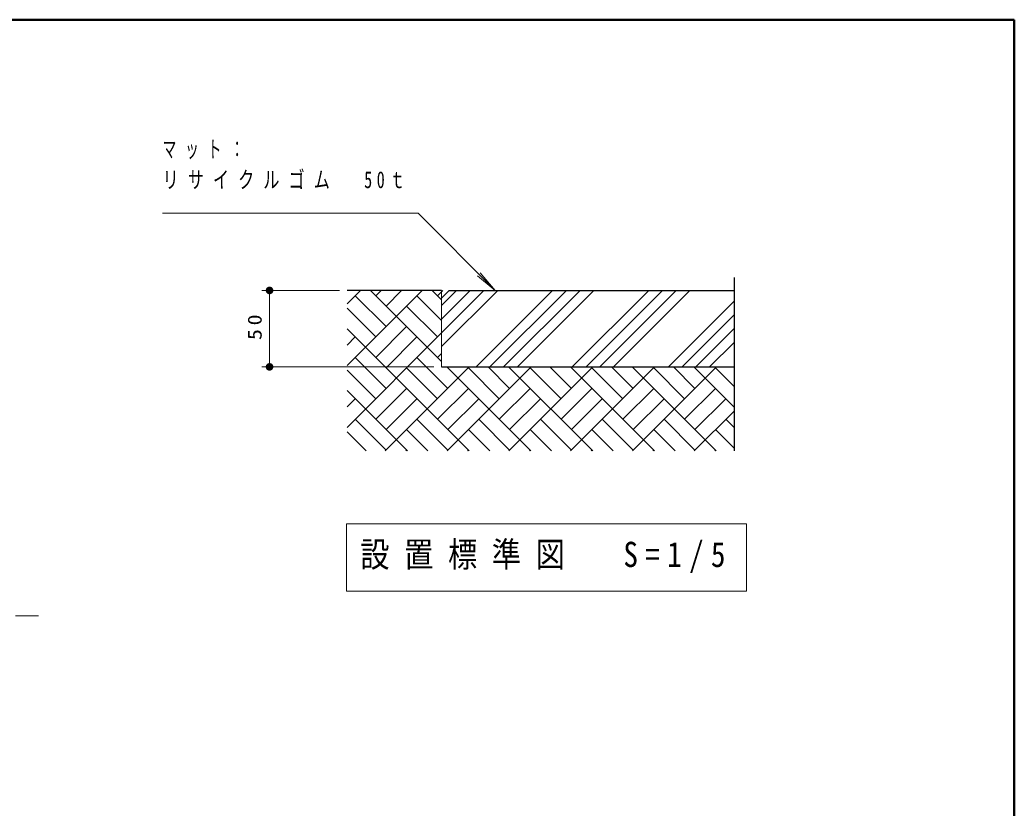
# Model space of a CAD drawing. Units: millimetres on the paper, scale 1:5. Extents: x -365 to 0, y 0 to 257.
# Drawn here: x -130.1 to 0, y 153.9 to 257 of the extents above; entities that cross this region are included whole.
import ezdxf

# ---------------------------------------------------------------- set-up
doc = ezdxf.new("R2010")
doc.units = ezdxf.units.MM
doc.linetypes.add('USER2', pattern=[6, 3, -1, 1, -1])
doc.layers.add('LY_1', color=7, linetype='Continuous', lineweight=13)
doc.styles.add('ＭＳ ゴシック', font='')
doc.styles.get('ＭＳ ゴシック').set_extended_font_data('MS Gothic')

# ---------------------------------------------------------------- blocks, each defined once
blk = doc.blocks.new('filled_dot')
at = {"color": 0, "linetype": 'Continuous', "lineweight": -2, "const_width": 1.25}
blk.add_lwpolyline([(-0.625, 0, 1), (0.625, 0, 1)], format="xyb", close=True, dxfattribs=at)

msp = doc.modelspace()

# ---------------------------------------------------------------- linework, layer by layer
at = {"layer": 'LY_1', "lineweight": 50}
for p, q in [((0, 257), (-365, 257)), ((0, 0), (0, 257))]:
    msp.add_line(p, q, dxfattribs=at)
at = {"layer": 'LY_1'}
for p, q in [((-111.397, 231.697), (-77.977, 231.697)), ((-77.977, 231.697), (-67.904, 221.608)), ((-67.904, 221.608), (-69.83, 223.907)), ((-67.904, 221.608), (-70.2, 223.538)), ((-88.268, 221.608), (-98.405, 221.608)), ((-97.405, 211.608), (-97.405, 221.608)), ((-87.268, 211.774), (-77.435, 221.608)), ((-87.268, 219.856), (-85.517, 221.608)), ((-74.909, 212.307), (-84.21, 221.608)), ((-83.516, 220.914), (-82.823, 221.608)), ((-82.169, 219.567), (-80.129, 221.608)), ((-74.909, 220.389), (-76.127, 221.608)), ((-75.434, 220.914), (-74.741, 221.608)), ((-74.909, 214.256), (-67.557, 221.608)), ((-74.909, 216.052), (-69.353, 221.608)), ((-74.909, 217.848), (-71.149, 221.608)), ((-74.909, 219.644), (-72.945, 221.608)), ((-74.909, 211.608), (-74.909, 221.608)), ((-70.372, 211.608), (-60.372, 221.608)), ((-68.576, 211.608), (-58.576, 221.608)), ((-66.78, 211.608), (-56.78, 221.608)), ((-64.984, 211.608), (-54.984, 221.608)), ((-57.8, 211.608), (-47.8, 221.608)), ((-56.004, 211.608), (-46.004, 221.608)), ((-54.208, 211.608), (-44.208, 221.608)), ((-52.412, 211.608), (-42.412, 221.608)), ((-82.169, 216.873), (-86.21, 220.914)), ((-74.909, 217.695), (-78.128, 220.914)), ((-45.228, 211.608), (-36.631, 220.204)), ((-83.516, 215.526), (-87.268, 219.278)), ((-75.434, 215.526), (-79.475, 219.567)), ((-43.432, 211.608), (-36.631, 218.408)), ((-71.292, 200.608), (-87.268, 216.584)), ((-87.268, 203.692), (-74.909, 216.052)), ((-83.516, 212.832), (-79.475, 216.873)), ((-41.636, 211.608), (-36.631, 216.612)), ((-87.268, 214.468), (-86.21, 215.526)), ((-82.169, 211.485), (-78.128, 215.526)), ((-39.84, 211.608), (-36.631, 214.816)), ((-75.434, 212.832), (-74.909, 213.358)), ((-82.169, 208.791), (-86.21, 212.832)), ((-74.087, 208.791), (-78.128, 212.832)), ((-75.909, 211.608), (-98.405, 211.608)), ((-83.516, 207.444), (-87.268, 211.196)), ((-82.27, 200.608), (-71.27, 211.608)), ((-75.434, 207.444), (-79.475, 211.485)), ((-63.21, 200.608), (-74.21, 211.608)), ((-74.188, 200.608), (-63.188, 211.608)), ((-74.087, 211.485), (-73.964, 211.608)), ((-67.352, 207.444), (-71.393, 211.485)), ((-66.005, 208.791), (-68.822, 211.608)), ((-55.127, 200.608), (-66.127, 211.608)), ((-66.106, 200.608), (-55.106, 211.608)), ((-66.005, 211.485), (-65.882, 211.608)), ((-59.27, 207.444), (-63.311, 211.485)), ((-57.923, 208.791), (-60.739, 211.608)), ((-47.045, 200.608), (-58.045, 211.608)), ((-58.024, 200.608), (-47.024, 211.608)), ((-57.923, 211.485), (-57.8, 211.608)), ((-51.187, 207.444), (-55.229, 211.485)), ((-49.84, 208.791), (-52.657, 211.608)), ((-38.963, 200.608), (-49.963, 211.608)), ((-49.941, 200.608), (-38.941, 211.608)), ((-49.84, 211.485), (-49.718, 211.608)), ((-43.105, 207.444), (-47.146, 211.485)), ((-41.758, 208.791), (-44.575, 211.608)), ((-36.631, 206.358), (-41.881, 211.608)), ((-41.758, 211.485), (-41.636, 211.608)), ((-36.631, 209.052), (-39.064, 211.485)), ((-79.374, 200.608), (-87.268, 208.502)), ((-83.516, 204.75), (-79.475, 208.791)), ((-75.434, 204.75), (-71.393, 208.791)), ((-67.352, 204.75), (-63.311, 208.791)), ((-59.27, 204.75), (-55.229, 208.791)), ((-51.187, 204.75), (-47.146, 208.791)), ((-43.105, 204.75), (-39.064, 208.791)), ((-87.268, 206.386), (-86.21, 207.444)), ((-82.169, 203.403), (-78.128, 207.444)), ((-74.087, 203.403), (-70.046, 207.444)), ((-66.005, 203.403), (-61.964, 207.444)), ((-57.923, 203.403), (-53.882, 207.444)), ((-49.84, 203.403), (-45.799, 207.444)), ((-41.758, 203.403), (-37.717, 207.444)), ((-41.859, 200.608), (-36.631, 205.836)), ((-82.169, 200.709), (-86.21, 204.75)), ((-74.087, 200.709), (-78.128, 204.75)), ((-66.005, 200.709), (-70.046, 204.75)), ((-57.923, 200.709), (-61.964, 204.75)), ((-49.84, 200.709), (-53.882, 204.75)), ((-41.758, 200.709), (-45.799, 204.75)), ((-36.631, 203.664), (-37.717, 204.75)), ((-84.762, 200.608), (-87.268, 203.114)), ((-76.68, 200.608), (-79.475, 203.403)), ((-68.598, 200.608), (-71.393, 203.403)), ((-60.516, 200.608), (-63.311, 203.403)), ((-52.433, 200.608), (-55.229, 203.403)), ((-44.351, 200.608), (-47.146, 203.403)), ((-36.631, 200.97), (-39.064, 203.403)), ((-79.576, 200.608), (-79.475, 200.709)), ((-71.494, 200.608), (-71.393, 200.709)), ((-63.412, 200.608), (-63.311, 200.709)), ((-55.33, 200.608), (-55.229, 200.709)), ((-47.247, 200.608), (-47.146, 200.709)), ((-39.165, 200.608), (-39.064, 200.709)), ((-87.32, 191.076), (-87.32, 182.276)), ((-35.02, 191.076), (-87.32, 191.076)), ((-35.02, 182.276), (-35.02, 191.076)), ((-87.32, 182.276), (-35.02, 182.276))]:
    msp.add_line(p, q, dxfattribs=at)
at = {"layer": 'LY_1', "lineweight": 25}
for p, q in [((-36.631, 223.293), (-36.631, 200.608)), ((-74.909, 221.608), (-87.268, 221.608)), ((-73.909, 221.608), (-74.909, 220.608)), ((-73.909, 221.608), (-36.631, 221.608)), ((-74.909, 211.608), (-36.631, 211.608))]:
    msp.add_line(p, q, dxfattribs=at)
at = {"layer": 'LY_1', "linetype": 'USER2'}
msp.add_line((-127.63, 179.063), (-333.63, 179.063), dxfattribs=at)

# ---------------------------------------------------------------- block references
at = {"layer": 'LY_1', "xscale": 0.4, "yscale": 0.4}
for p, rotation in [((-97.405, 221.608), 270), ((-97.405, 211.608), 90)]:
    msp.add_blockref('filled_dot', p, dxfattribs=dict(at, rotation=rotation))

# ---------------------------------------------------------------- texts
at = {"layer": 'LY_1', "style": 'ＭＳ ゴシック'}
for s, insert, char_height, attachment_point in [('\\T1.64;\\W0.6;マット：', (-111.397, 241.197), 2.199, 1), ('\\T1.57;\\W0.7;リサイクルゴム\u300050ｔ', (-111.397, 237.197), 2.199, 1), ('\\T1.5;\\W0.85;設置標準図\u3000S=1/5', (-61.17, 186.676), 3.299, 5)]:
    msp.add_mtext(s, dxfattribs=dict(at, insert=insert, char_height=char_height, attachment_point=attachment_point))
at = {"layer": 'LY_1', "insert": (-98.405, 217.035), "char_height": 1.833, "attachment_point": 8, "rotation": 90, "style": 'ＭＳ ゴシック'}
msp.add_mtext('\\T1.34;\\W1.15;50', dxfattribs=at)

doc.saveas('drawing.dxf')
